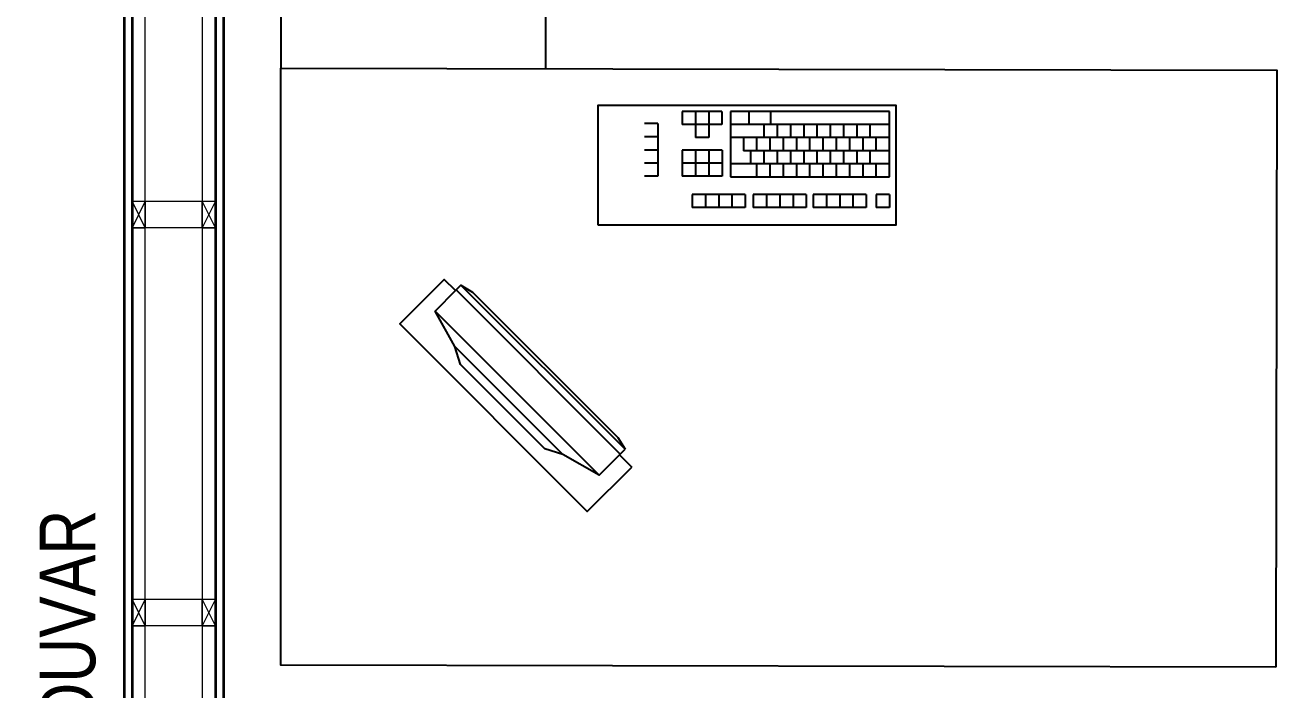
# Model space of a CAD drawing. Header units: centimetres. Extents: x 681015 to 688218, y 3995806 to 4004619.
# Drawn here: x 683789.1 to 683977.9, y 4003154 to 4003254.3 of the extents above; entities that cross this region are included whole.
import ezdxf

# ---------------------------------------------------------------- set-up
doc = ezdxf.new("R2010")
doc.units = ezdxf.units.CM
doc.header["$LTSCALE"] = 100
doc.header["$MEASUREMENT"] = 0
for name, color, linetype in [('A-TEFRİŞ 2', 35, 'Continuous'), ('DUV', 4, 'Continuous'), ('YAZI', 7, 'Continuous')]:
    doc.layers.add(name, color=color, linetype=linetype)
for name, color, linetype, lineweight in [('no3_alçıpan kesit', 14, 'Continuous', 20), ('no3_kutu profil gorunus', 8, 'Continuous', 0), ('no3_kutuprofil kesit', 74, 'Continuous', 18)]:
    doc.layers.add(name, color=color, linetype=linetype, lineweight=lineweight)
doc.styles.add('BAS', font='arial.ttf', dxfattribs={"height": 100})

msp = doc.modelspace()

# ---------------------------------------------------------------- linework, layer by layer
at = {"layer": 'A-TEFRİŞ 2'}
for p, q in [((683827.67, 4003357.09), (683827.67, 4003247.79)), ((683867.67, 4003247.79), (683867.67, 4003357.09))]:
    msp.add_line(p, q, dxfattribs=at)
for points in [[(683977.76, 4003157.49), (683827.67, 4003157.79), (683827.67, 4003247.79), (683977.94, 4003247.48), (683977.76, 4003157.49)], [(683890.23, 4003241.26), (683888.24, 4003241.26)], [(683888.24, 4003241.26), (683888.24, 4003239.29)], [(683892.23, 4003241.26), (683890.23, 4003241.26)], [(683890.23, 4003241.26), (683890.23, 4003239.29)], [(683892.23, 4003241.26), (683892.23, 4003239.29)], [(683894.23, 4003241.26), (683892.23, 4003241.26)], [(683894.23, 4003241.26), (683894.23, 4003239.29)], [(683895.5, 4003241.26), (683895.5, 4003239.29)], [(683898.33, 4003241.26), (683895.5, 4003241.26)], [(683901.59, 4003241.26), (683898.33, 4003241.26)], [(683898.33, 4003239.29), (683898.33, 4003241.25)], [(683919.5, 4003241.26), (683901.59, 4003241.26)], [(683901.59, 4003239.29), (683901.59, 4003241.25)], [(683919.5, 4003239.29), (683919.5, 4003241.26)], [(683884.56, 4003239.42), (683882.56, 4003239.42)], [(683884.56, 4003239.42), (683884.56, 4003237.44)], [(683890.23, 4003239.29), (683888.24, 4003239.29)], [(683892.23, 4003239.29), (683890.23, 4003239.29)], [(683890.23, 4003239.29), (683890.23, 4003237.32)], [(683892.23, 4003239.29), (683892.23, 4003237.32)], [(683894.23, 4003239.29), (683892.23, 4003239.29)], [(683898.33, 4003239.29), (683895.5, 4003239.29)], [(683895.5, 4003239.29), (683895.5, 4003237.31)], [(683900.6, 4003239.29), (683898.33, 4003239.29)], [(683898.33, 4003239.28), (683898.33, 4003239.29)], [(683900.6, 4003239.29), (683900.6, 4003239.29)], [(683900.6, 4003237.32), (683900.6, 4003239.29)], [(683901.59, 4003239.29), (683900.6, 4003239.29)], [(683901.59, 4003239.28), (683901.59, 4003239.29)], [(683902.6, 4003239.29), (683901.59, 4003239.29)], [(683902.6, 4003239.29), (683902.6, 4003239.29)], [(683904.6, 4003239.29), (683902.6, 4003239.29)], [(683902.6, 4003237.32), (683902.6, 4003239.29)], [(683906.6, 4003239.29), (683904.6, 4003239.29)], [(683904.6, 4003239.29), (683904.6, 4003239.29)], [(683904.6, 4003237.32), (683904.6, 4003239.29)], [(683906.6, 4003239.29), (683906.6, 4003239.29)], [(683906.6, 4003237.32), (683906.6, 4003239.29)], [(683908.6, 4003239.29), (683906.6, 4003239.29)], [(683908.6, 4003237.32), (683908.6, 4003239.29)], [(683908.6, 4003239.29), (683908.6, 4003239.29)], [(683910.6, 4003239.29), (683908.6, 4003239.29)], [(683912.6, 4003239.29), (683910.6, 4003239.29)], [(683910.6, 4003239.29), (683910.6, 4003239.29)], [(683910.6, 4003237.32), (683910.6, 4003239.29)], [(683914.6, 4003239.29), (683912.6, 4003239.29)], [(683912.6, 4003239.29), (683912.6, 4003239.29)], [(683912.6, 4003237.32), (683912.6, 4003239.29)], [(683914.6, 4003239.29), (683914.6, 4003239.29)], [(683914.6, 4003237.32), (683914.6, 4003239.29)], [(683916.6, 4003239.29), (683914.6, 4003239.29)], [(683919.5, 4003239.29), (683916.6, 4003239.29)], [(683916.6, 4003239.29), (683916.6, 4003239.29)], [(683916.6, 4003237.32), (683916.6, 4003239.29)], [(683919.5, 4003237.31), (683919.5, 4003239.29)], [(683884.56, 4003237.44), (683882.56, 4003237.44)], [(683884.56, 4003237.44), (683884.56, 4003235.47)], [(683892.23, 4003237.32), (683890.23, 4003237.32)], [(683897.5, 4003237.31), (683895.5, 4003237.31)], [(683895.5, 4003237.31), (683895.5, 4003233.37)], [(683897.5, 4003235.34), (683897.5, 4003237.31)], [(683899.5, 4003237.31), (683897.5, 4003237.31)], [(683900.6, 4003237.31), (683899.5, 4003237.31)], [(683899.5, 4003235.38), (683899.5, 4003237.31)], [(683901.5, 4003237.31), (683900.6, 4003237.31)], [(683902.6, 4003237.31), (683901.5, 4003237.31)], [(683901.5, 4003235.38), (683901.5, 4003237.31)], [(683903.5, 4003237.31), (683902.6, 4003237.31)], [(683903.5, 4003235.38), (683903.5, 4003237.31)], [(683904.6, 4003237.31), (683903.5, 4003237.31)], [(683905.5, 4003237.31), (683904.6, 4003237.31)], [(683906.6, 4003237.31), (683905.5, 4003237.31)], [(683905.5, 4003235.38), (683905.5, 4003237.31)], [(683907.5, 4003237.31), (683906.6, 4003237.31)], [(683908.6, 4003237.31), (683907.5, 4003237.31)], [(683907.5, 4003235.38), (683907.5, 4003237.31)], [(683909.5, 4003237.31), (683908.6, 4003237.31)], [(683909.5, 4003235.38), (683909.5, 4003237.31)], [(683910.6, 4003237.31), (683909.5, 4003237.31)], [(683911.5, 4003237.31), (683910.6, 4003237.31)], [(683912.6, 4003237.31), (683911.5, 4003237.31)], [(683911.5, 4003235.38), (683911.5, 4003237.31)], [(683913.5, 4003237.31), (683912.6, 4003237.31)], [(683914.6, 4003237.31), (683913.5, 4003237.31)], [(683913.5, 4003235.38), (683913.5, 4003237.31)], [(683915.5, 4003237.31), (683914.6, 4003237.31)], [(683915.5, 4003237.31), (683915.5, 4003237.35)], [(683916.6, 4003237.31), (683915.5, 4003237.31)], [(683915.5, 4003235.38), (683915.5, 4003237.31)], [(683917.5, 4003237.31), (683916.6, 4003237.31)], [(683917.5, 4003237.31), (683917.5, 4003237.35)], [(683919.5, 4003237.31), (683917.5, 4003237.31)], [(683917.5, 4003235.38), (683917.5, 4003237.31)], [(683919.5, 4003235.34), (683919.5, 4003237.31)], [(683884.56, 4003235.43), (683882.56, 4003235.43)], [(683884.56, 4003235.43), (683884.56, 4003233.46)], [(683890.24, 4003235.43), (683888.24, 4003235.43)], [(683888.24, 4003235.43), (683888.24, 4003233.46)], [(683892.24, 4003235.43), (683890.24, 4003235.43)], [(683890.24, 4003235.43), (683890.24, 4003233.46)], [(683894.24, 4003235.43), (683892.24, 4003235.43)], [(683892.24, 4003235.43), (683892.24, 4003233.46)], [(683894.24, 4003235.43), (683894.24, 4003233.46)], [(683897.5, 4003235.34), (683897.48, 4003235.34)], [(683898.6, 4003235.34), (683897.5, 4003235.34)], [(683900.6, 4003235.34), (683898.6, 4003235.34)], [(683898.6, 4003233.41), (683898.6, 4003235.34)], [(683902.6, 4003235.34), (683900.6, 4003235.34)], [(683900.6, 4003233.41), (683900.6, 4003235.34)], [(683904.6, 4003235.34), (683902.6, 4003235.34)], [(683902.6, 4003233.41), (683902.6, 4003235.34)], [(683906.6, 4003235.34), (683904.6, 4003235.34)], [(683904.6, 4003233.41), (683904.6, 4003235.34)], [(683908.6, 4003235.34), (683906.6, 4003235.34)], [(683906.6, 4003233.41), (683906.6, 4003235.34)], [(683910.6, 4003235.34), (683908.6, 4003235.34)], [(683908.6, 4003233.41), (683908.6, 4003235.34)], [(683912.6, 4003235.34), (683910.6, 4003235.34)], [(683910.6, 4003233.41), (683910.6, 4003235.34)], [(683914.6, 4003235.34), (683912.6, 4003235.34)], [(683912.6, 4003233.41), (683912.6, 4003235.34)], [(683916.6, 4003235.34), (683914.6, 4003235.34)], [(683914.6, 4003233.41), (683914.6, 4003235.34)], [(683916.6, 4003235.34), (683916.6, 4003235.38)], [(683919.5, 4003235.34), (683916.6, 4003235.34)], [(683916.6, 4003233.41), (683916.6, 4003235.34)], [(683919.5, 4003233.37), (683919.5, 4003235.34)], [(683884.56, 4003233.46), (683882.56, 4003233.46)], [(683884.56, 4003233.46), (683884.56, 4003231.48)], [(683890.24, 4003233.46), (683888.24, 4003233.46)], [(683888.24, 4003233.46), (683888.24, 4003231.48)], [(683892.24, 4003233.46), (683890.24, 4003233.46)], [(683890.24, 4003233.46), (683890.24, 4003231.48)], [(683892.24, 4003233.46), (683892.24, 4003231.48)], [(683894.24, 4003233.46), (683892.24, 4003233.46)], [(683894.24, 4003233.46), (683894.24, 4003231.48)], [(683899.5, 4003233.37), (683895.5, 4003233.37)], [(683895.5, 4003233.37), (683895.5, 4003231.4)], [(683901.5, 4003233.37), (683899.5, 4003233.37)], [(683899.5, 4003231.4), (683899.5, 4003233.37)], [(683903.5, 4003233.37), (683901.5, 4003233.37)], [(683901.5, 4003231.4), (683901.5, 4003233.37)], [(683903.5, 4003231.4), (683903.5, 4003233.37)], [(683905.5, 4003233.37), (683903.5, 4003233.37)], [(683907.5, 4003233.37), (683905.5, 4003233.37)], [(683905.5, 4003231.4), (683905.5, 4003233.37)], [(683909.5, 4003233.37), (683907.5, 4003233.37)], [(683907.5, 4003231.4), (683907.5, 4003233.37)], [(683909.5, 4003231.4), (683909.5, 4003233.37)], [(683911.5, 4003233.37), (683909.5, 4003233.37)], [(683913.5, 4003233.37), (683911.5, 4003233.37)], [(683911.5, 4003231.4), (683911.5, 4003233.37)], [(683915.5, 4003233.37), (683913.5, 4003233.37)], [(683913.5, 4003231.4), (683913.5, 4003233.37)], [(683917.5, 4003233.37), (683915.5, 4003233.37)], [(683915.5, 4003231.4), (683915.5, 4003233.37)], [(683919.5, 4003233.37), (683917.5, 4003233.37)], [(683917.5, 4003231.4), (683917.5, 4003233.37)], [(683919.5, 4003231.4), (683919.5, 4003233.37)], [(683884.56, 4003231.48), (683882.56, 4003231.48)], [(683890.24, 4003231.48), (683888.24, 4003231.48)], [(683892.24, 4003231.48), (683890.24, 4003231.48)], [(683894.24, 4003231.48), (683892.24, 4003231.48)], [(683895.5, 4003231.4), (683899.5, 4003231.4)], [(683899.5, 4003231.4), (683901.5, 4003231.4)], [(683901.5, 4003231.4), (683903.5, 4003231.4)], [(683903.5, 4003231.4), (683905.5, 4003231.4)], [(683905.5, 4003231.4), (683907.5, 4003231.4)], [(683907.5, 4003231.4), (683909.5, 4003231.4)], [(683909.5, 4003231.4), (683911.5, 4003231.4)], [(683911.5, 4003231.4), (683913.5, 4003231.4)], [(683913.5, 4003231.4), (683915.5, 4003231.4)], [(683915.5, 4003231.4), (683917.5, 4003231.4)], [(683917.5, 4003231.4), (683919.5, 4003231.4)], [(683891.73, 4003228.76), (683889.73, 4003228.76)], [(683889.73, 4003228.76), (683889.73, 4003226.79)], [(683891.73, 4003228.76), (683891.73, 4003226.79)], [(683893.73, 4003228.76), (683891.73, 4003228.76)], [(683895.73, 4003228.76), (683893.73, 4003228.76)], [(683893.73, 4003228.76), (683893.73, 4003226.79)], [(683897.73, 4003228.76), (683895.73, 4003228.76)], [(683895.73, 4003228.76), (683895.73, 4003226.79)], [(683897.73, 4003228.76), (683897.73, 4003226.79)], [(683900.95, 4003228.76), (683898.95, 4003228.76)], [(683898.95, 4003228.76), (683898.95, 4003226.79)], [(683902.95, 4003228.76), (683900.95, 4003228.76)], [(683900.95, 4003228.76), (683900.95, 4003226.79)], [(683904.95, 4003228.76), (683902.95, 4003228.76)], [(683902.95, 4003228.76), (683902.95, 4003226.79)], [(683906.95, 4003228.76), (683904.95, 4003228.76)], [(683904.95, 4003228.76), (683904.95, 4003226.79)], [(683906.95, 4003228.76), (683906.95, 4003226.79)], [(683909.98, 4003228.76), (683907.98, 4003228.76)], [(683907.98, 4003228.76), (683907.98, 4003226.79)], [(683909.98, 4003228.76), (683909.98, 4003226.79)], [(683911.98, 4003228.76), (683909.98, 4003228.76)], [(683911.98, 4003228.76), (683911.98, 4003226.79)], [(683913.98, 4003228.76), (683911.98, 4003228.76)], [(683915.98, 4003228.76), (683913.98, 4003228.76)], [(683913.98, 4003228.76), (683913.98, 4003226.79)], [(683915.98, 4003228.76), (683915.98, 4003226.79)], [(683917.48, 4003228.76), (683917.48, 4003226.79)], [(683919.48, 4003228.76), (683917.48, 4003228.76)], [(683919.48, 4003228.76), (683919.48, 4003226.79)], [(683891.73, 4003226.79), (683889.73, 4003226.79)], [(683893.73, 4003226.79), (683891.73, 4003226.79)], [(683895.73, 4003226.79), (683893.73, 4003226.79)], [(683897.73, 4003226.79), (683895.73, 4003226.79)], [(683900.95, 4003226.79), (683898.95, 4003226.79)], [(683902.95, 4003226.79), (683900.95, 4003226.79)], [(683904.95, 4003226.79), (683902.95, 4003226.79)], [(683906.95, 4003226.79), (683904.95, 4003226.79)], [(683909.98, 4003226.79), (683907.98, 4003226.79)], [(683911.98, 4003226.79), (683909.98, 4003226.79)], [(683913.98, 4003226.79), (683911.98, 4003226.79)], [(683915.98, 4003226.79), (683913.98, 4003226.79)], [(683919.48, 4003226.79), (683917.48, 4003226.79)], [(683854.02, 4003214.24), (683852.33, 4003215.93), (683845.63, 4003209.23), (683873.91, 4003180.94), (683880.61, 4003187.65)], [(683878.89, 4003189.61), (683875.7, 4003186.42), (683870.22, 4003189.55), (683867.53, 4003190.4), (683854.8, 4003203.13), (683853.95, 4003205.81), (683850.95, 4003211.17), (683854.14, 4003214.36)], [(683854.14, 4003214.36), (683854.85, 4003215.07), (683856.62, 4003214.01), (683878.54, 4003192.09), (683879.6, 4003190.32)], [(683878.89, 4003189.61), (683854.14, 4003214.36)], [(683854.85, 4003215.07), (683879.6, 4003190.32)], [(683850.95, 4003211.17), (683875.7, 4003186.42)], [(683854.08, 4003205.68), (683853.95, 4003205.81)], [(683870.22, 4003189.55), (683854.08, 4003205.68)], [(683867.53, 4003190.4), (683854.8, 4003203.13)], [(683878.89, 4003189.61), (683879.6, 4003190.32)], [(683878.77, 4003189.49), (683880.61, 4003187.65)]]:
    msp.add_lwpolyline(points, dxfattribs=at)
msp.add_lwpolyline([(683875.5, 4003224.17), (683920.5, 4003224.17), (683920.5, 4003242.17), (683875.5, 4003242.17)], close=True, dxfattribs=at)
at = {"layer": 'DUV', "lineweight": -2}
for p, q in [((683804.04, 4003027.71), (683804.04, 4003407.71)), ((683804.04, 4003027.71), (683804.04, 4003407.71)), ((683819.04, 4003027.71), (683819.04, 4003407.71)), ((683819.04, 4003027.71), (683819.04, 4003407.71)), ((683819.04, 4003027.71), (683819.04, 4003407.71))]:
    msp.add_line(p, q, dxfattribs=at)
at = {"layer": 'no3_alçıpan kesit', "lineweight": 35}
for p, q in [((683804.04, 4003407.71), (683804.04, 4003027.71)), ((683805.24, 4003407.71), (683805.24, 4003027.71)), ((683817.84, 4003407.71), (683817.84, 4003027.71)), ((683819.04, 4003407.71), (683819.04, 4003027.71))]:
    msp.add_line(p, q, dxfattribs=at)
at = {"layer": 'no3_kutu profil gorunus'}
for points in [[(683807.24, 4003403.71), (683805.24, 4003403.71), (683805.24, 4003030.51), (683807.24, 4003030.51)], [(683815.84, 4003030.51), (683817.84, 4003030.51), (683817.84, 4003403.71), (683815.84, 4003403.71)], [(683807.24, 4003227.71), (683815.84, 4003227.71), (683815.84, 4003223.71), (683807.24, 4003223.71)], [(683807.24, 4003167.71), (683815.84, 4003167.71), (683815.84, 4003163.71), (683807.24, 4003163.71)]]:
    msp.add_lwpolyline(points, close=True, dxfattribs=at)
at = {"layer": 'no3_kutuprofil kesit'}
for points in [[(683807.24, 4003227.71), (683807.24, 4003223.71), (683805.24, 4003223.71), (683805.24, 4003227.71), (683807.24, 4003227.71), (683805.24, 4003223.71), (683807.24, 4003223.71), (683805.24, 4003227.71)], [(683817.84, 4003227.71), (683817.84, 4003223.71), (683815.84, 4003223.71), (683815.84, 4003227.71), (683817.84, 4003227.71), (683815.84, 4003223.71), (683817.84, 4003223.71), (683815.84, 4003227.71)], [(683807.24, 4003167.71), (683807.24, 4003163.71), (683805.24, 4003163.71), (683805.24, 4003167.71), (683807.24, 4003167.71), (683805.24, 4003163.71), (683807.24, 4003163.71), (683805.24, 4003167.71)], [(683817.84, 4003167.71), (683817.84, 4003163.71), (683815.84, 4003163.71), (683815.84, 4003167.71), (683817.84, 4003167.71), (683815.84, 4003163.71), (683817.84, 4003163.71), (683815.84, 4003167.71)]]:
    msp.add_lwpolyline(points, dxfattribs=at)

# ---------------------------------------------------------------- texts
at = {"layer": 'YAZI', "style": 'BAS', "width": 0.8}
msp.add_text('BİMS DUVAR ', height=8.4, rotation=90, dxfattribs=at).set_placement((683799.7, 4003122.8))

doc.saveas('drawing.dxf')
